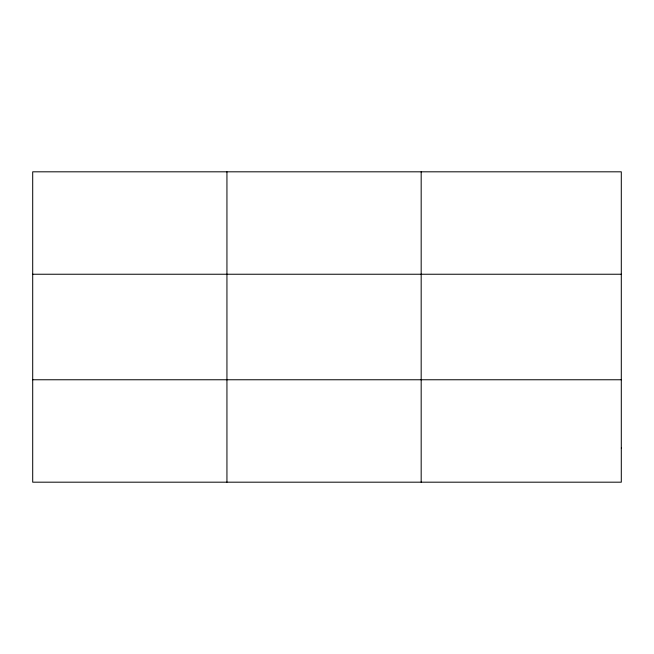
<?xml version="1.0" encoding="UTF-8"?>
<svg xmlns="http://www.w3.org/2000/svg" width="654" height="654" viewBox="0 0 654 654"><rect width="100%" height="100%" fill="white"/><g stroke="black" fill="none" stroke-linecap="round" stroke-linejoin="round"><path stroke-width="0.98" d="M226.938 171.814L226.938 482.186M421.176 171.814L421.176 482.186M32.7 274.239L621.3 274.239M32.7 379.761L621.3 379.761M621.3 448.047L621.3 482.186L32.7 482.186L32.7 171.814L621.3 171.814L621.3 448.047"/></g></svg>
